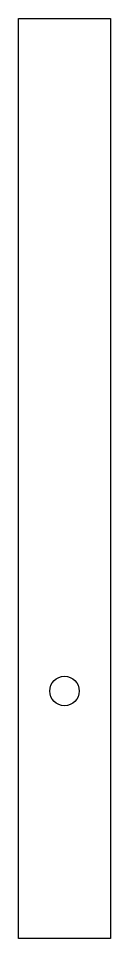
# Model space of a CAD drawing. Header units: millimetres. Extents: x -213 to -208, y -5.4 to 44.4.
import ezdxf

# ---------------------------------------------------------------- set-up
doc = ezdxf.new("R2010")
doc.units = ezdxf.units.MM

msp = doc.modelspace()

# ---------------------------------------------------------------- linework, layer by layer
msp.add_lwpolyline([(-208, -5.394), (-213, -5.394), (-213, 44.389), (-208, 44.389)], close=True)
msp.add_circle((-210.5, 8), 0.8)

doc.saveas('drawing.dxf')
